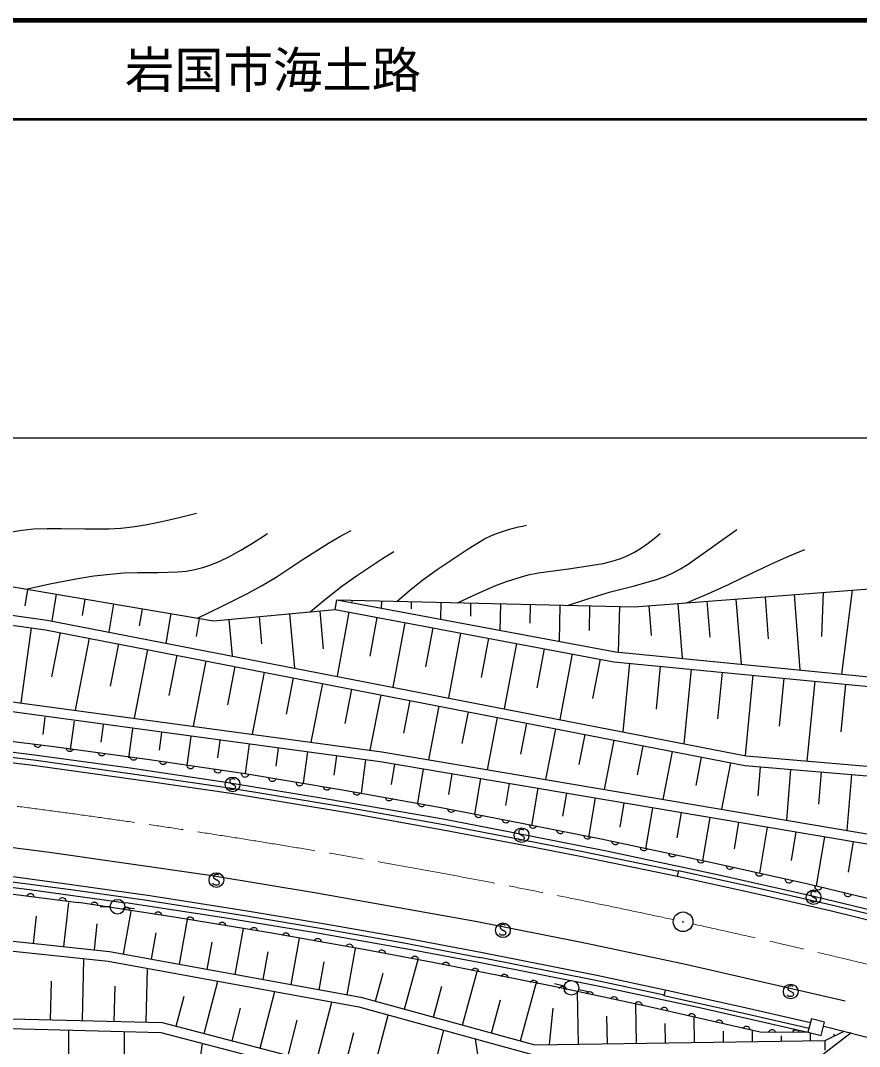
# Model space of a CAD drawing. Units: millimetres, scale not verified. Extents: x 40000 to 680000, y 20000 to 380000.
# Drawn here: x 394444 to 479450, y 276027 to 380000 of the extents above; entities that cross this region are included whole.
import ezdxf
from ezdxf.enums import TextEntityAlignment as Align

# ---------------------------------------------------------------- set-up
doc = ezdxf.new("R2010")
doc.units = ezdxf.units.MM
doc.header["$LTSCALE"] = 1000
doc.linetypes.add('CHAIN', pattern=[18.5, 12, -1.5, 3.5, -1.5])
for name, color, linetype, lineweight in [('M-BGD', 7, 'Continuous', 25), ('M-BMK', 2, 'CHAIN', 13), ('M-TTL', 2, 'Continuous', 140), ('M-TTL-LINE', 7, 'Continuous', 50)]:
    doc.layers.add(name, color=color, linetype=linetype, lineweight=lineweight)
doc.layers.add('M-TTL-TXT', color=7, linetype='Continuous')
doc.styles.add('ＭＳ ゴシック', font='')
doc.styles.get('ＭＳ ゴシック').set_extended_font_data('MS Gothic')

# ---------------------------------------------------------------- blocks, each defined once
blk = doc.blocks.new('BUHIN1')
at = {"color": 7, "linetype": 'Continuous', "lineweight": 25}
blk.add_lwpolyline([(-537, 6), (-560, -50), (-560, -112), (-540, -190), (-491, -295), (-426, -373), (-340, -424), (-245, -433), (-165, -400), (-116, -373), (-61, -314), (-45, -249), (-4, 222), (38, 291), (110, 358), (195, 389), (271, 395), (354, 376), (434, 285), (507, 129), (528, 56), (528, -23), (502, -101), (446, -185)], dxfattribs=at)
blk.add_circle((0, 0), 746, dxfattribs=at)
blk = doc.blocks.new('BUHIN14')
at = {"color": 7, "linetype": 'Continuous', "lineweight": 25}
blk.add_circle((0, 0), 746, dxfattribs=at)
blk = doc.blocks.new('BUHIN53')
at = {"color": 7, "linetype": 'Continuous', "lineweight": 25}
for radius in [995, 30]:
    blk.add_circle((0, 0), radius, dxfattribs=at)
blk = doc.blocks.new('BUHIN61')
at = {"color": 7, "linetype": 'Continuous', "lineweight": 25}
blk.add_lwpolyline([(-72, 342), (12, 332), (88, 305), (177, 256), (234, 189), (275, 113), (297, 7), (290, -78), (265, -162), (204, -245), (146, -300), (72, -342)], dxfattribs=at)
blk = doc.blocks.new('BUHIN62')
at = {"color": 7, "linetype": 'Continuous', "lineweight": 25}
blk.add_lwpolyline([(-79, 341), (6, 332), (82, 306), (172, 259), (230, 193), (273, 119), (297, 13), (292, -73), (268, -157), (208, -241), (151, -297), (79, -341)], dxfattribs=at)
blk = doc.blocks.new('BUHIN63')
at = {"color": 7, "linetype": 'Continuous', "lineweight": 25}
blk.add_lwpolyline([(-84, 340), (1, 332), (77, 308), (168, 261), (227, 197), (271, 123), (297, 17), (293, -68), (270, -153), (212, -238), (156, -295), (84, -340)], dxfattribs=at)
blk = doc.blocks.new('BUHIN64')
at = {"color": 7, "linetype": 'Continuous', "lineweight": 25}
blk.add_lwpolyline([(-90, 338), (-5, 332), (72, 309), (164, 264), (224, 201), (269, 127), (296, 22), (294, -63), (273, -149), (216, -234), (161, -292), (90, -338)], dxfattribs=at)
blk = doc.blocks.new('BUHIN65')
at = {"color": 7, "linetype": 'Continuous', "lineweight": 25}
blk.add_lwpolyline([(-97, 336), (-12, 332), (65, 310), (158, 268), (219, 205), (266, 133), (296, 29), (295, -57), (276, -142), (221, -229), (167, -289), (97, -336)], dxfattribs=at)
blk = doc.blocks.new('BUHIN66')
at = {"color": 7, "linetype": 'Continuous', "lineweight": 25}
blk.add_lwpolyline([(-104, 334), (-18, 331), (59, 311), (152, 271), (215, 210), (263, 138), (295, 35), (296, -51), (279, -137), (225, -225), (173, -285), (104, -334)], dxfattribs=at)
blk = doc.blocks.new('BUHIN67')
at = {"color": 7, "linetype": 'Continuous', "lineweight": 25}
blk.add_lwpolyline([(-108, 333), (-22, 331), (55, 312), (149, 273), (213, 212), (261, 141), (295, 38), (297, -48), (280, -134), (228, -222), (176, -283), (108, -333)], dxfattribs=at)
blk = doc.blocks.new('BUHIN81')
at = {"color": 7, "linetype": 'Continuous', "lineweight": 25}
blk.add_lwpolyline([(106, -333), (21, -331), (-57, -312), (-150, -272), (-214, -211), (-262, -141), (-295, -37), (-297, 49), (-280, 135), (-227, 223), (-175, 284), (-106, 333)], dxfattribs=at)
blk = doc.blocks.new('BUHIN82')
at = {"color": 7, "linetype": 'Continuous', "lineweight": 25}
blk.add_lwpolyline([(98, -336), (13, -332), (-64, -311), (-157, -268), (-219, -206), (-265, -134), (-296, -30), (-295, 56), (-277, 142), (-222, 229), (-168, 288), (-98, 336)], dxfattribs=at)
blk = doc.blocks.new('BUHIN83')
at = {"color": 7, "linetype": 'Continuous', "lineweight": 25}
blk.add_lwpolyline([(95, -337), (9, -332), (-68, -310), (-160, -267), (-221, -204), (-267, -131), (-296, -27), (-295, 59), (-275, 145), (-219, 231), (-165, 290), (-95, 337)], dxfattribs=at)
blk = doc.blocks.new('BUHIN84')
at = {"color": 7, "linetype": 'Continuous', "lineweight": 25}
blk.add_lwpolyline([(91, -338), (6, -332), (-71, -309), (-163, -265), (-223, -201), (-268, -128), (-296, -23), (-294, 62), (-273, 148), (-217, 234), (-162, 292), (-91, 338)], dxfattribs=at)
blk = doc.blocks.new('BUHIN85')
at = {"color": 7, "linetype": 'Continuous', "lineweight": 25}
blk.add_lwpolyline([(87, -339), (2, -332), (-74, -308), (-166, -263), (-225, -199), (-270, -125), (-297, -20), (-293, 66), (-272, 151), (-214, 236), (-158, 294), (-87, 339)], dxfattribs=at)
blk = doc.blocks.new('BUHIN86')
at = {"color": 7, "linetype": 'Continuous', "lineweight": 25}
blk.add_lwpolyline([(81, -340), (-4, -332), (-80, -307), (-170, -260), (-229, -195), (-272, -121), (-297, -15), (-292, 71), (-269, 155), (-210, 240), (-153, 296), (-81, 340)], dxfattribs=at)
blk = doc.blocks.new('BUHIN87')
at = {"color": 7, "linetype": 'Continuous', "lineweight": 25}
blk.add_lwpolyline([(81, -340), (-4, -332), (-80, -307), (-170, -260), (-229, -195), (-272, -121), (-297, -15), (-292, 71), (-269, 155), (-210, 240), (-153, 296), (-81, 340)], dxfattribs=at)
blk = doc.blocks.new('BUHIN88')
at = {"color": 7, "linetype": 'Continuous', "lineweight": 25}
blk.add_lwpolyline([(73, -342), (-12, -332), (-87, -305), (-176, -256), (-233, -189), (-275, -114), (-297, -8), (-290, 78), (-265, 162), (-204, 245), (-146, 300), (-73, 342)], dxfattribs=at)
blk = doc.blocks.new('BUHIN89')
at = {"color": 7, "linetype": 'Continuous', "lineweight": 25}
blk.add_lwpolyline([(146, -318), (61, -326), (-19, -317), (-116, -288), (-187, -236), (-243, -171), (-288, -72), (-300, 13), (-294, 100), (-253, 194), (-208, 261), (-146, 318)], dxfattribs=at)

msp = doc.modelspace()

# ---------------------------------------------------------------- linework, layer by layer
at = {"layer": 'M-BGD'}
for p, q in [((529279, 337683), (230134, 337683)), ((376329, 325523), (414005, 319170)), ((353569, 325266), (397144, 319245)), ((353432, 324276), (396981, 318258)), ((395167, 322347), (394887, 320688)), ((456624, 320574), (483141, 322623)), ((398065, 321858), (397609, 319155)), ((400963, 321369), (400682, 319704)), ((426312, 320295), (426495, 321278)), ((426495, 321278), (456624, 320574)), ((426495, 321278), (454716, 316014)), ((466936, 321371), (467447, 314770)), ((469883, 321599), (470213, 317326)), ((472829, 321826), (473419, 314186)), ((475775, 322054), (475616, 317592)), ((478721, 322282), (477641, 313774)), ((403861, 320881), (403381, 318033)), ((406760, 320392), (406464, 318640)), ((414005, 319170), (426312, 320295)), ((426312, 320295), (454575, 315023)), ((428002, 321243), (427998, 321096)), ((431015, 321172), (430997, 320438)), ((434027, 321102), (434010, 320368)), ((437040, 321031), (437000, 319318)), ((440053, 320961), (440022, 319639)), ((443066, 320891), (443003, 318199)), ((446079, 320820), (446035, 318911)), ((449092, 320750), (449006, 317079)), ((452105, 320679), (452047, 318183)), ((455118, 320609), (455010, 315985)), ((458097, 320688), (458331, 317662)), ((461044, 320915), (461474, 315354)), ((463990, 321143), (464272, 317494)), ((328230, 319844), (431040, 305885)), ((397144, 319245), (467984, 305483)), ((409658, 319903), (409153, 316912)), ((412556, 319415), (412246, 317577)), ((415543, 319311), (415882, 315605)), ((418620, 319592), (418872, 316832)), ((421697, 319873), (422199, 314378)), ((424773, 320154), (425124, 316320)), ((427725, 320031), (426514, 313539)), ((430551, 319504), (429822, 315596)), ((328096, 318853), (430889, 304897)), ((395529, 318459), (394477, 310849)), ((396981, 318258), (467846, 304491)), ((433378, 318977), (432159, 312443)), ((436204, 318450), (435470, 314516)), ((398457, 317971), (397587, 313492)), ((401410, 317398), (399992, 310101)), ((439030, 317922), (437804, 311346)), ((441857, 317395), (441118, 313437)), ((404362, 316824), (403531, 312547)), ((407315, 316250), (405963, 309290)), ((444683, 316868), (443449, 310249)), ((447509, 316341), (446766, 312357)), ((410268, 315677), (409476, 311602)), ((413220, 315103), (411934, 308479)), ((450336, 315814), (449093, 309153)), ((453162, 315286), (452414, 311277)), ((454716, 316014), (485956, 312961)), ((416173, 314530), (415421, 310656)), ((454575, 315023), (485859, 311966)), ((456140, 314870), (455460, 307916)), ((459268, 314564), (458843, 310214)), ((462396, 314259), (461659, 306711)), ((419126, 313956), (417904, 307669)), ((422079, 313382), (421365, 309711)), ((465525, 313953), (465065, 309247)), ((468653, 313647), (467857, 305507)), ((471781, 313342), (471306, 308474)), ((474910, 313036), (474121, 304963)), ((425031, 312809), (423875, 306858)), ((427984, 312235), (427310, 308766)), ((478038, 312730), (477567, 307911)), ((430937, 311661), (429846, 306047)), ((433889, 311088), (433248, 307785)), ((436842, 310514), (435787, 305082)), ((439795, 309940), (439170, 306724)), ((396923, 309399), (396692, 307657)), ((399876, 309007), (399490, 306095)), ((442748, 309367), (441720, 304078)), ((402830, 308616), (402597, 306862)), ((405783, 308224), (405395, 305291)), ((408737, 307833), (408503, 306067)), ((445700, 308793), (445092, 305663)), ((448653, 308219), (447653, 303074)), ((386128, 306789), (395866, 305576)), ((388082, 307647), (397821, 306434)), ((411691, 307441), (411299, 304487)), ((414644, 307050), (414408, 305271)), ((451606, 307646), (451014, 304602)), ((454558, 307072), (453587, 302070)), ((384041, 305985), (395947, 304513)), ((384105, 306502), (396015, 305028)), ((397821, 306434), (407517, 305108)), ((417598, 306658), (417203, 303684)), ((420551, 306267), (420307, 304425)), ((423505, 305875), (423086, 302711)), ((431040, 305885), (489148, 296053)), ((457511, 306498), (456936, 303540)), ((460464, 305925), (459520, 301066)), ((395866, 305576), (405562, 304249)), ((396015, 305028), (407906, 303366)), ((407517, 305108), (417199, 303684)), ((426458, 305484), (426199, 303529)), ((429412, 305092), (428964, 301711)), ((430889, 304897), (488981, 295067)), ((432341, 304651), (431992, 302587)), ((463417, 305351), (462859, 302479)), ((466369, 304778), (465453, 300062)), ((467984, 305483), (489538, 303658)), ((395947, 304513), (407830, 302852)), ((405562, 304249), (415245, 302826)), ((417199, 303684), (426870, 302086)), ((435246, 304159), (434659, 300691)), ((438150, 303668), (437793, 301558)), ((467846, 304491), (489453, 302662)), ((469389, 304360), (469140, 301424)), ((472476, 304099), (472040, 298948)), ((475563, 303838), (475288, 300593)), ((407830, 302852), (415737, 301687)), ((407906, 303366), (415813, 302202)), ((415245, 302826), (424915, 301228)), ((441055, 303176), (440444, 299565)), ((443960, 302685), (443583, 300461)), ((478649, 303576), (478170, 297911)), ((415737, 301687), (427590, 299725)), ((415822, 302200), (427678, 300237)), ((426870, 302086), (436710, 300324)), ((446864, 302194), (446221, 298391)), ((449769, 301702), (449373, 299363)), ((424915, 301228), (437264, 299096)), ((452673, 301211), (451998, 297217)), ((455578, 300719), (455163, 298265)), ((427590, 299725), (437422, 297964)), ((427678, 300237), (437519, 298475)), ((436710, 300324), (443668, 298968)), ((458483, 300228), (457775, 296043)), ((461387, 299736), (460953, 297168)), ((437264, 299096), (444221, 297740)), ((437519, 298475), (445359, 296985)), ((443668, 298968), (453268, 297068)), ((464292, 299245), (463551, 294869)), ((467197, 298753), (466739, 296050)), ((437422, 297964), (445262, 296474)), ((444221, 297740), (453822, 295841)), ((470101, 298262), (469313, 293602)), ((473006, 297770), (472517, 294881)), ((386548, 297087), (397376, 295732)), ((445262, 296474), (451143, 295327)), ((445361, 296984), (451245, 295836)), ((453268, 297068), (464816, 294612)), ((475910, 297279), (475068, 292298)), ((478815, 296787), (478289, 293679)), ((397376, 295732), (413612, 293382)), ((451143, 295327), (460990, 293275)), ((451245, 295836), (461096, 293784)), ((453822, 295841), (465369, 293384)), ((464816, 294612), (474393, 292461)), ((399615, 292407), (393662, 293208)), ((413612, 293382), (424417, 291606)), ((461118, 293861), (460990, 293275)), ((460990, 293275), (468808, 291563)), ((461118, 293861), (468937, 292149)), ((465369, 293384), (474946, 291233)), ((385652, 293167), (395369, 291923)), ((399546, 291891), (393598, 292692)), ((407538, 291289), (399615, 292407)), ((474393, 292461), (482759, 290445)), ((390593, 291855), (400310, 290612)), ((395369, 291923), (405123, 290579)), ((407466, 290774), (399546, 291891)), ((417412, 289755), (407538, 291289)), ((424417, 291606), (440556, 288726)), ((468808, 291563), (476604, 289762)), ((468943, 292148), (476745, 290345)), ((474946, 291233), (483313, 289218)), ((398842, 286146), (399324, 290629)), ((410013, 289129), (400310, 290612)), ((403517, 290177), (402517, 290165)), ((405013, 290115), (406009, 290019)), ((414826, 289096), (405123, 290579)), ((417329, 289242), (407458, 290775)), ((476745, 290345), (484628, 288435)), ((363406, 289958), (403464, 285649)), ((395761, 286478), (396056, 289227)), ((404879, 285391), (405671, 289738)), ((419715, 287536), (410013, 289129)), ((424528, 287503), (414826, 289096)), ((425222, 287910), (417329, 289242)), ((425308, 288422), (417412, 289755)), ((476604, 289762), (484486, 287852)), ((363347, 288959), (403321, 284659)), ((401923, 285815), (402206, 288445)), ((410540, 284360), (411369, 288906)), ((433202, 287031), (425308, 288422)), ((440556, 288726), (451294, 286582)), ((407710, 284876), (408198, 287553)), ((416202, 283329), (417048, 287974)), ((429388, 285833), (419715, 287536)), ((421863, 282297), (422718, 286993)), ((434201, 285800), (424528, 287503)), ((433111, 286519), (425222, 287910)), ((441082, 285538), (433202, 287031)), ((413371, 283844), (413873, 286602)), ((427524, 281266), (428381, 285971)), ((440985, 285027), (433105, 286520)), ((451294, 286582), (461985, 284331)), ((400709, 278651), (400867, 284923)), ((403464, 285649), (428939, 281008)), ((419032, 282813), (419545, 285628)), ((436057, 284584), (429388, 285833)), ((440870, 284551), (434201, 285800)), ((452750, 282710), (440982, 285028)), ((452850, 283220), (441082, 285538)), ((403321, 284659), (428717, 280032)), ((407179, 278488), (407316, 283931)), ((424693, 281781), (425207, 284602)), ((433343, 279803), (434718, 284826)), ((448646, 282070), (436057, 284584)), ((453458, 282037), (440870, 284551)), ((461985, 284331), (477992, 280638)), ((430407, 280606), (431189, 283464)), ((439216, 278196), (440703, 283631)), ((459764, 281742), (452850, 283220)), ((397474, 278732), (397573, 282655)), ((403944, 278570), (404034, 282139)), ((413048, 277341), (414426, 282636)), ((436280, 279000), (437141, 282146)), ((445089, 276590), (446680, 282405)), ((449536, 282144), (448564, 282379)), ((458280, 280024), (448646, 282070)), ((450999, 281812), (451977, 281604)), ((459656, 281233), (452742, 282711)), ((463093, 279991), (453458, 282037)), ((410214, 278079), (411008, 281129)), ((418717, 275866), (420205, 281583)), ((428939, 281008), (446557, 276188)), ((442153, 277393), (443076, 280768)), ((450969, 276257), (450886, 281542)), ((459764, 281742), (459635, 281156)), ((467431, 279437), (459635, 281156)), ((467560, 280023), (459764, 281742)), ((415883, 276604), (416742, 279907)), ((424386, 274391), (425983, 280530)), ((428717, 280032), (446430, 275186)), ((448028, 276211), (448428, 279909)), ((456851, 276349), (456788, 280330)), ((469396, 277463), (458280, 280024)), ((474209, 277430), (463093, 279991)), ((474475, 278435), (467560, 280023)), ((389387, 278935), (408797, 278448)), ((421551, 275128), (422477, 278685)), ((430054, 272915), (431695, 279217)), ((453910, 276303), (453866, 279083)), ((462733, 276442), (462693, 279008)), ((474340, 277850), (467431, 279437)), ((474582, 278831), (474233, 277481)), ((475908, 278488), (474582, 278831)), ((389336, 277936), (408656, 277451)), ((399325, 270545), (399338, 277685)), ((408797, 278448), (439975, 270333)), ((435723, 271440), (437345, 277671)), ((459792, 276395), (459761, 278371)), ((468615, 276534), (468598, 277647)), ((475559, 277138), (475908, 278488)), ((475825, 278099), (487318, 275179)), ((404978, 270534), (404991, 277543)), ((408656, 277451), (439723, 269366)), ((427220, 273653), (428210, 277455)), ((441475, 270555), (440554, 276793)), ((446557, 276188), (475968, 276649)), ((465674, 276488), (465657, 277591)), ((474209, 277430), (469396, 277463)), ((471556, 276580), (471548, 277101)), ((478599, 277394), (473019, 273131)), ((474233, 277481), (475559, 277138)), ((474497, 276626), (474486, 277370)), ((475968, 276649), (477898, 277572)), ((475984, 275649), (475968, 276649)), ((476933, 277111), (476858, 277266)), ((411925, 269723), (412893, 276348))]:
    msp.add_line(p, q, dxfattribs=at)
for points in [[(381041, 324728), (385815, 326144), (390637, 327538), (392059, 327890), (393488, 328182), (394621, 328357), (395770, 328473), (397154, 328535), (398555, 328536), (400971, 328483), (403382, 328490), (404596, 328564), (405802, 328699), (407279, 328933), (408750, 329227), (410510, 329634), (412276, 330075)], [(432567, 321136), (433865, 322252), (435206, 323325), (436666, 324366), (438173, 325365), (439806, 326444), (441466, 327468), (442149, 327807), (442868, 328096), (443876, 328415), (444909, 328678), (445302, 328769), (445696, 328859)], [(394965, 322381), (397598, 322946), (400240, 323451), (401880, 323707), (403529, 323905), (404920, 324014), (406331, 324064), (408365, 324064), (410378, 324124), (411243, 324212), (412102, 324361), (412916, 324569), (413726, 324838), (414649, 325216), (415557, 325653), (416753, 326310), (417942, 327034), (418707, 327523), (419478, 328025)], [(412386, 319443), (414886, 320645), (417365, 321904), (418860, 322726), (420334, 323605), (422974, 325353), (425646, 327049), (426793, 327697), (427950, 328328)], [(438731, 320991), (440607, 321873), (442497, 322695), (443671, 323145), (444859, 323536), (445881, 323812), (446917, 324028), (450187, 324471), (453492, 324981), (454384, 325203), (455263, 325484), (455974, 325771), (456657, 326112), (457366, 326548), (458047, 327037), (458646, 327510), (459245, 328003)], [(449870, 320732), (452040, 321438), (454236, 322089), (456522, 322671), (458782, 323308), (459651, 323622), (460503, 323994), (461316, 324426), (462102, 324912), (464555, 326677), (467030, 328407)], [(423785, 320064), (425381, 321395), (427013, 322678), (428490, 323735), (430004, 324745), (431132, 325469), (432267, 326184)], [(461912, 320983), (464096, 321905), (466262, 322886), (468534, 324007), (470842, 325079), (472364, 325735), (473903, 326380)]]:
    msp.add_lwpolyline(points, dxfattribs=at)
at = {"layer": 'M-BMK'}
for start, end in [(77.77903, 84.79788), (70.54585, 77.63579)]:
    msp.add_arc((291253, -492997), 800000, start, end, dxfattribs=at)
at = {"layer": 'M-TTL'}
msp.add_line((680000, 380000), (40000, 380000), dxfattribs=at)
at = {"layer": 'M-TTL-LINE'}
msp.add_line((40000, 370000), (680000, 370000), dxfattribs=at)

# ---------------------------------------------------------------- block references
at = {"layer": 'M-BGD', "rotation": 245.00001}
for name, p in [('BUHIN67', (396198, 306636)), ('BUHIN66', (399437, 306213)), ('BUHIN66', (402669, 305771)), ('BUHIN66', (405901, 305329)), ('BUHIN65', (408899, 304892)), ('BUHIN65', (411664, 304460)), ('BUHIN65', (414428, 304028)), ('BUHIN65', (417193, 303597)), ('BUHIN1', (415932, 302587)), ('BUHIN65', (419958, 303165)), ('BUHIN65', (422723, 302733)), ('BUHIN65', (425487, 302302)), ('BUHIN64', (428510, 301792)), ('BUHIN64', (431790, 301205)), ('BUHIN64', (435070, 300618)), ('BUHIN63', (438090, 300053)), ('BUHIN63', (440850, 299510)), ('BUHIN63', (443610, 298967)), ('BUHIN1', (445210, 297440)), ('BUHIN63', (446369, 298425)), ('BUHIN63', (449129, 297882)), ('BUHIN63', (451889, 297340)), ('BUHIN62', (454712, 296761)), ('BUHIN62', (457599, 296147)), ('BUHIN62', (460485, 295533)), ('BUHIN62', (463372, 294919)), ('BUHIN61', (466311, 294264)), ('BUHIN1', (414291, 292895)), ('BUHIN61', (469301, 293570)), ('BUHIN61', (472292, 292876)), ('BUHIN61', (475283, 292181)), ('BUHIN81', (395452, 291233)), ('BUHIN81', (398691, 290819)), ('BUHIN14', (404267, 290186)), ('BUHIN1', (474798, 291154)), ('BUHIN61', (478273, 291487)), ('BUHIN82', (401927, 290364)), ('BUHIN82', (405162, 289870)), ('BUHIN82', (408396, 289376)), ('BUHIN83', (411630, 288863)), ('BUHIN53', (461576, 288661)), ('BUHIN83', (414864, 288332)), ('BUHIN83', (418098, 287801)), ('BUHIN1', (443326, 287806)), ('BUHIN84', (421327, 287252)), ('BUHIN84', (424552, 286684)), ('BUHIN84', (427776, 286117)), ('BUHIN85', (431055, 285521)), ('BUHIN85', (434390, 284896)), ('BUHIN86', (437540, 284280)), ('BUHIN86', (440506, 283671)), ('BUHIN86', (443472, 283063)), ('BUHIN86', (446437, 282454)), ('BUHIN14', (450265, 281967)), ('BUHIN86', (449403, 281846)), ('BUHIN1', (472481, 281595)), ('BUHIN87', (452118, 281289)), ('BUHIN87', (454583, 280783)), ('BUHIN87', (457048, 280277)), ('BUHIN88', (459670, 279704)), ('BUHIN88', (462449, 279064)), ('BUHIN88', (465228, 278423)), ('BUHIN88', (468007, 277783)), ('BUHIN89', (470599, 277455)), ('BUHIN89', (473006, 277438))]:
    msp.add_blockref(name, p, dxfattribs=at)

# ---------------------------------------------------------------- texts
at = {"layer": 'M-TTL-TXT', "style": 'ＭＳ ゴシック'}
msp.add_text('岩国市海土路', height=3666, dxfattribs=at).set_placement((405024, 375000), align=Align.MIDDLE_LEFT)

doc.saveas('drawing.dxf')
